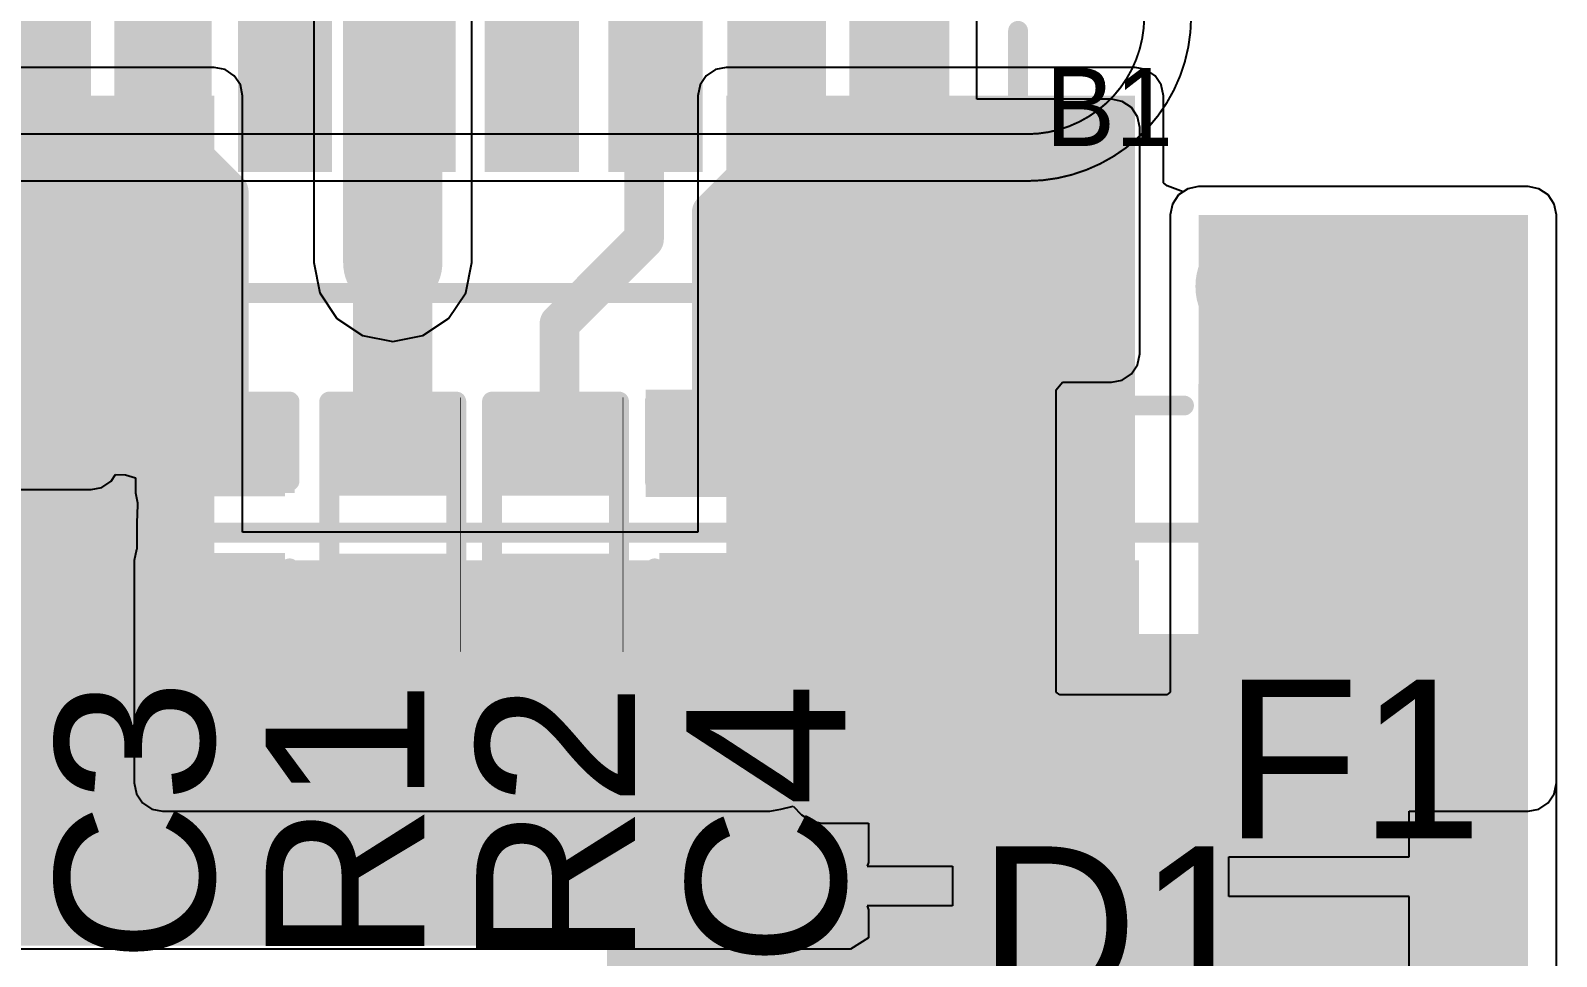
# Model space of a CAD drawing. Header units: millimetres. Extents: x -0.17 to 1.66, y -0.1 to 0.88.
# Drawn here: x 0.7116 to 1.096, y 0.3835 to 0.6166 of the extents above; entities that cross this region are included whole.
import ezdxf

# ---------------------------------------------------------------- set-up
doc = ezdxf.new("R2010")
doc.units = ezdxf.units.MM
doc.header["$MEASUREMENT"] = 0
for name, color, linetype in [('BottomLayer', 5, 'Continuous'), ('BottomOverlay', 54, 'Continuous'), ('BottomPaste', 16, 'Continuous'), ('BottomSolder', 6, 'Continuous'), ('Mechanical1', 6, 'Continuous'), ('MultiLayer', 9, 'Continuous'), ('PadHoleLayer', 156, 'Continuous'), ('TopLayer', 1, 'Continuous'), ('TopOverlay', 2, 'Continuous'), ('TopPaste', 8, 'Continuous'), ('TopSolder', 216, 'Continuous'), ('ViaHoleLayer', 16, 'Continuous')]:
    doc.layers.add(name, color=color, linetype=linetype)
doc.styles.add('Arial', font='', dxfattribs={"height": 0.2})
doc.styles.get('Arial').set_extended_font_data('Arial')

# ---------------------------------------------------------------- blocks, each defined once
blk = doc.blocks.new('1_25_5PWB_B_1')
at = {"layer": 'BottomLayer'}
blk.add_hatch(color=5, dxfattribs=at).paths.add_polyline_path([(0.22638, -0.00689), (0.15551, -0.00689), (0.15551, 0.10728), (0.22638, 0.10728)])
at = {"layer": 'BottomPaste'}
blk.add_hatch(color=16, dxfattribs=at).paths.add_polyline_path([(0.22638, -0.00689), (0.15551, -0.00689), (0.15551, 0.10728), (0.22638, 0.10728)])
at = {"layer": 'BottomSolder'}
blk.add_hatch(color=6, dxfattribs=at).paths.add_polyline_path([(0.23038, -0.01089), (0.15151, -0.01089), (0.15151, 0.11128), (0.23038, 0.11128)])
at = {"layer": 'BottomOverlay'}
for points, const_width in [([(-0.21543, 0.1368), (0.21057, 0.1368)], 0.005), ([(-0.01143, 0.1208), (-0.00143, 0.1108)], 0.01), ([(-0.01143, 0.1208), (0.00857, 0.1208)], 0.01), ([(-0.00143, 0.1108), (0.00857, 0.1208)], 0.01)]:
    blk.add_lwpolyline(points, dxfattribs=dict(at, const_width=const_width))
for points, const_width in [([(0.20932, 0.1368, 1), (0.21182, 0.1368, 1)], 0.0025), ([(-0.01393, 0.1208, 1), (-0.00893, 0.1208, 1)], 0.005), ([(-0.01393, 0.1208, 1), (-0.00893, 0.1208, 1)], 0.005), ([(0.00607, 0.1208, 1), (0.01107, 0.1208, 1)], 0.005), ([(0.00607, 0.1208, 1), (0.01107, 0.1208, 1)], 0.005), ([(-0.00393, 0.1108, 1), (0.00107, 0.1108, 1)], 0.005), ([(-0.00393, 0.1108, 1), (0.00107, 0.1108, 1)], 0.005)]:
    blk.add_lwpolyline(points, format="xyb", close=True, dxfattribs=dict(at, const_width=const_width))
blk = doc.blocks.new('R___0402_3')
at = {"layer": 'TopLayer'}
for points in [[(-0.0275, -0.0125), (-0.0275, 0.0125), (-0.0095, 0.0125), (-0.0095, -0.0125)], [(0.0095, -0.0125), (0.0095, 0.0125), (0.0275, 0.0125), (0.0275, -0.0125)]]:
    blk.add_hatch(color=1, dxfattribs=at).paths.add_polyline_path(points)
at = {"layer": 'TopPaste'}
for points in [[(-0.0275, -0.0125), (-0.0275, 0.0125), (-0.0095, 0.0125), (-0.0095, -0.0125)], [(0.0095, -0.0125), (0.0095, 0.0125), (0.0275, 0.0125), (0.0275, -0.0125)]]:
    blk.add_hatch(color=8, dxfattribs=at).paths.add_polyline_path(points)
at = {"layer": 'TopSolder'}
for points in [[(-0.02967, -0.01467), (-0.02967, 0.01467), (-0.00733, 0.01467), (-0.00733, -0.01467)], [(0.00733, -0.01467), (0.00733, 0.01467), (0.02967, 0.01467), (0.02967, -0.01467)]]:
    blk.add_hatch(color=216, dxfattribs=at).paths.add_polyline_path(points)
at = {"layer": 'TopOverlay'}
for points, const_width in [([(-0.031, 0.016), (-0.031, -0.016)], 0.005), ([(-0.031, 0.016), (0.031, 0.016)], 0.005), ([(0.031, 0.016), (0.031, -0.016)], 0.005), ([(-0.031, -0.016), (0.031, -0.016)], 0.005), ([(-0.032, -0.017), (0.032, -0.017)], 0.000127)]:
    blk.add_lwpolyline(points, dxfattribs=dict(at, const_width=const_width))
for points, const_width in [([(-0.03225, 0.016, 1), (-0.02975, 0.016, 1)], 0.0025), ([(-0.03225, 0.016, 1), (-0.02975, 0.016, 1)], 0.0025), ([(0.02975, 0.016, 1), (0.03225, 0.016, 1)], 0.0025), ([(0.02975, 0.016, 1), (0.03225, 0.016, 1)], 0.0025), ([(-0.03225, -0.016, 1), (-0.02975, -0.016, 1)], 0.0025), ([(-0.03225, -0.016, 1), (-0.02975, -0.016, 1)], 0.0025), ([(0.02975, -0.016, 1), (0.03225, -0.016, 1)], 0.0025), ([(0.02975, -0.016, 1), (0.03225, -0.016, 1)], 0.0025), ([(-0.03203, -0.017, 1), (-0.03197, -0.017, 1)], 0.0000635), ([(0.03197, -0.017, 1), (0.03203, -0.017, 1)], 0.0000635)]:
    blk.add_lwpolyline(points, format="xyb", close=True, dxfattribs=dict(at, const_width=const_width))
blk = doc.blocks.new('R___0402_4')
at = {"layer": 'TopLayer'}
for points in [[(-0.0275, -0.0125), (-0.0275, 0.0125), (-0.0095, 0.0125), (-0.0095, -0.0125)], [(0.0095, -0.0125), (0.0095, 0.0125), (0.0275, 0.0125), (0.0275, -0.0125)]]:
    blk.add_hatch(color=1, dxfattribs=at).paths.add_polyline_path(points)
at = {"layer": 'TopPaste'}
for points in [[(-0.0275, -0.0125), (-0.0275, 0.0125), (-0.0095, 0.0125), (-0.0095, -0.0125)], [(0.0095, -0.0125), (0.0095, 0.0125), (0.0275, 0.0125), (0.0275, -0.0125)]]:
    blk.add_hatch(color=8, dxfattribs=at).paths.add_polyline_path(points)
at = {"layer": 'TopSolder'}
for points in [[(-0.02967, -0.01467), (-0.02967, 0.01467), (-0.00733, 0.01467), (-0.00733, -0.01467)], [(0.00733, -0.01467), (0.00733, 0.01467), (0.02967, 0.01467), (0.02967, -0.01467)]]:
    blk.add_hatch(color=216, dxfattribs=at).paths.add_polyline_path(points)
at = {"layer": 'TopOverlay'}
for points, const_width in [([(-0.031, 0.016), (-0.031, -0.016)], 0.005), ([(-0.031, 0.016), (0.031, 0.016)], 0.005), ([(0.031, 0.016), (0.031, -0.016)], 0.005), ([(-0.031, -0.016), (0.031, -0.016)], 0.005), ([(-0.032, -0.017), (0.032, -0.017)], 0.000127)]:
    blk.add_lwpolyline(points, dxfattribs=dict(at, const_width=const_width))
for points, const_width in [([(-0.03225, 0.016, 1), (-0.02975, 0.016, 1)], 0.0025), ([(-0.03225, 0.016, 1), (-0.02975, 0.016, 1)], 0.0025), ([(0.02975, 0.016, 1), (0.03225, 0.016, 1)], 0.0025), ([(0.02975, 0.016, 1), (0.03225, 0.016, 1)], 0.0025), ([(-0.03225, -0.016, 1), (-0.02975, -0.016, 1)], 0.0025), ([(-0.03225, -0.016, 1), (-0.02975, -0.016, 1)], 0.0025), ([(0.02975, -0.016, 1), (0.03225, -0.016, 1)], 0.0025), ([(0.02975, -0.016, 1), (0.03225, -0.016, 1)], 0.0025), ([(-0.03203, -0.017, 1), (-0.03197, -0.017, 1)], 0.0000635), ([(0.03197, -0.017, 1), (0.03203, -0.017, 1)], 0.0000635)]:
    blk.add_lwpolyline(points, format="xyb", close=True, dxfattribs=dict(at, const_width=const_width))
blk = doc.blocks.new('918_418K2022Y40009_5')
at = {"layer": 'BottomLayer'}
h = blk.add_hatch(color=5, dxfattribs=at)
edge = h.paths.add_edge_path()
edge.add_arc((-0.09449, 0.08465), 0.02165, 0, 360)
h = blk.add_hatch(color=5, dxfattribs=at)
edge = h.paths.add_edge_path()
edge.add_arc((0.09449, 0.08465), 0.02165, 0, 360)
h = blk.add_hatch(color=5, dxfattribs=at)
edge = h.paths.add_edge_path()
edge.add_arc((-0.09449, -0.08465), 0.02165, 0, 360)
h = blk.add_hatch(color=5, dxfattribs=at)
edge = h.paths.add_edge_path()
edge.add_arc((0.09449, -0.08465), 0.02165, 0, 360)
at = {"layer": 'BottomSolder'}
h = blk.add_hatch(color=6, dxfattribs=at)
edge = h.paths.add_edge_path()
edge.add_arc((-0.09449, 0.08465), 0.02565, 0, 360)
h = blk.add_hatch(color=6, dxfattribs=at)
edge = h.paths.add_edge_path()
edge.add_arc((0.09449, 0.08465), 0.02565, 0, 360)
h = blk.add_hatch(color=6, dxfattribs=at)
edge = h.paths.add_edge_path()
edge.add_arc((-0.14764, 0), 0.004, 0, 360)
h = blk.add_hatch(color=6, dxfattribs=at)
edge = h.paths.add_edge_path()
edge.add_arc((0.14764, 0), 0.004, 0, 360)
h = blk.add_hatch(color=6, dxfattribs=at)
edge = h.paths.add_edge_path()
edge.add_arc((-0.09449, -0.08465), 0.02565, 0, 360)
h = blk.add_hatch(color=6, dxfattribs=at)
edge = h.paths.add_edge_path()
edge.add_arc((0.09449, -0.08465), 0.02565, 0, 360)
at = {"layer": 'MultiLayer'}
h = blk.add_hatch(color=9, dxfattribs=at)
edge = h.paths.add_edge_path()
edge.add_arc((-0.09449, 0.08465), 0.02165, 0, 360)
h = blk.add_hatch(color=9, dxfattribs=at)
edge = h.paths.add_edge_path()
edge.add_arc((0.09449, 0.08465), 0.02165, 0, 360)
h = blk.add_hatch(color=9, dxfattribs=at)
edge = h.paths.add_edge_path()
edge.add_arc((-0.09449, -0.08465), 0.02165, 0, 360)
h = blk.add_hatch(color=9, dxfattribs=at)
edge = h.paths.add_edge_path()
edge.add_arc((0.09449, -0.08465), 0.02165, 0, 360)
at = {"layer": 'PadHoleLayer'}
h = blk.add_hatch(color=156, dxfattribs=at)
edge = h.paths.add_edge_path()
edge.add_arc((-0.09449, 0.08465), 0.01378, 0, 360)
h = blk.add_hatch(color=156, dxfattribs=at)
edge = h.paths.add_edge_path()
edge.add_arc((0.09449, 0.08465), 0.01378, 0, 360)
h = blk.add_hatch(color=156, dxfattribs=at)
edge = h.paths.add_edge_path()
edge.add_arc((-0.14764, 0), 0.01299, 0, 360)
h = blk.add_hatch(color=156, dxfattribs=at)
edge = h.paths.add_edge_path()
edge.add_arc((0.13937, 0), 0.01142, 90, 270)
edge.add_line((0.13937, -0.01142), (0.15591, -0.01142))
edge.add_arc((0.15591, 0), 0.01142, 270, 450)
edge.add_line((0.15591, 0.01142), (0.13937, 0.01142))
h = blk.add_hatch(color=156, dxfattribs=at)
edge = h.paths.add_edge_path()
edge.add_arc((-0.09449, -0.08465), 0.01378, 0, 360)
h = blk.add_hatch(color=156, dxfattribs=at)
edge = h.paths.add_edge_path()
edge.add_arc((0.09449, -0.08465), 0.01378, 0, 360)
at = {"layer": 'TopLayer'}
h = blk.add_hatch(color=1, dxfattribs=at)
edge = h.paths.add_edge_path()
edge.add_arc((-0.09449, 0.08465), 0.02165, 0, 360)
h = blk.add_hatch(color=1, dxfattribs=at)
edge = h.paths.add_edge_path()
edge.add_arc((0.09449, 0.08465), 0.02165, 0, 360)
for points in [[(-0.11673, 0.0565), (-0.10098, 0.0565), (-0.10098, 0.00335), (-0.11673, 0.00335)], [(-0.08563, 0.0565), (-0.06988, 0.0565), (-0.06988, 0.00335), (-0.08563, 0.00335)], [(-0.05453, 0.0565), (-0.03878, 0.0565), (-0.03878, 0.00335), (-0.05453, 0.00335)], [(-0.02343, 0.0565), (-0.00768, 0.0565), (-0.00768, 0.00335), (-0.02343, 0.00335)], [(0.02343, 0.00335), (0.00768, 0.00335), (0.00768, 0.0565), (0.02343, 0.0565)], [(0.05453, 0.00335), (0.03878, 0.00335), (0.03878, 0.0565), (0.05453, 0.0565)], [(0.08563, 0.00335), (0.06988, 0.00335), (0.06988, 0.0565), (0.08563, 0.0565)], [(0.11673, 0.00335), (0.10098, 0.00335), (0.10098, 0.0565), (0.11673, 0.0565)], [(-0.11673, -0.00335), (-0.10098, -0.00335), (-0.10098, -0.0565), (-0.11673, -0.0565)], [(-0.08563, -0.00335), (-0.06988, -0.00335), (-0.06988, -0.0565), (-0.08563, -0.0565)], [(-0.05453, -0.00335), (-0.03878, -0.00335), (-0.03878, -0.0565), (-0.05453, -0.0565)], [(-0.02343, -0.00335), (-0.00768, -0.00335), (-0.00768, -0.0565), (-0.02343, -0.0565)], [(0.02343, -0.0565), (0.00768, -0.0565), (0.00768, -0.00335), (0.02343, -0.00335)], [(0.05453, -0.0565), (0.03878, -0.0565), (0.03878, -0.00335), (0.05453, -0.00335)], [(0.08563, -0.0565), (0.06988, -0.0565), (0.06988, -0.00335), (0.08563, -0.00335)], [(0.11673, -0.0565), (0.10098, -0.0565), (0.10098, -0.00335), (0.11673, -0.00335)]]:
    blk.add_hatch(color=1, dxfattribs=at).paths.add_polyline_path(points)
h = blk.add_hatch(color=1, dxfattribs=at)
edge = h.paths.add_edge_path()
edge.add_arc((-0.09449, -0.08465), 0.02165, 0, 360)
h = blk.add_hatch(color=1, dxfattribs=at)
edge = h.paths.add_edge_path()
edge.add_arc((0.09449, -0.08465), 0.02165, 0, 360)
at = {"layer": 'TopPaste'}
for points in [[(-0.11673, 0.0565), (-0.10098, 0.0565), (-0.10098, 0.00335), (-0.11673, 0.00335)], [(-0.08563, 0.0565), (-0.06988, 0.0565), (-0.06988, 0.00335), (-0.08563, 0.00335)], [(-0.05453, 0.0565), (-0.03878, 0.0565), (-0.03878, 0.00335), (-0.05453, 0.00335)], [(-0.02343, 0.0565), (-0.00768, 0.0565), (-0.00768, 0.00335), (-0.02343, 0.00335)], [(0.02343, 0.00335), (0.00768, 0.00335), (0.00768, 0.0565), (0.02343, 0.0565)], [(0.05453, 0.00335), (0.03878, 0.00335), (0.03878, 0.0565), (0.05453, 0.0565)], [(0.08563, 0.00335), (0.06988, 0.00335), (0.06988, 0.0565), (0.08563, 0.0565)], [(0.11673, 0.00335), (0.10098, 0.00335), (0.10098, 0.0565), (0.11673, 0.0565)], [(-0.11673, -0.00335), (-0.10098, -0.00335), (-0.10098, -0.0565), (-0.11673, -0.0565)], [(-0.08563, -0.00335), (-0.06988, -0.00335), (-0.06988, -0.0565), (-0.08563, -0.0565)], [(-0.05453, -0.00335), (-0.03878, -0.00335), (-0.03878, -0.0565), (-0.05453, -0.0565)], [(-0.02343, -0.00335), (-0.00768, -0.00335), (-0.00768, -0.0565), (-0.02343, -0.0565)], [(0.02343, -0.0565), (0.00768, -0.0565), (0.00768, -0.00335), (0.02343, -0.00335)], [(0.05453, -0.0565), (0.03878, -0.0565), (0.03878, -0.00335), (0.05453, -0.00335)], [(0.08563, -0.0565), (0.06988, -0.0565), (0.06988, -0.00335), (0.08563, -0.00335)], [(0.11673, -0.0565), (0.10098, -0.0565), (0.10098, -0.00335), (0.11673, -0.00335)]]:
    blk.add_hatch(color=8, dxfattribs=at).paths.add_polyline_path(points)
at = {"layer": 'TopSolder'}
h = blk.add_hatch(color=216, dxfattribs=at)
edge = h.paths.add_edge_path()
edge.add_arc((-0.09449, 0.08465), 0.02565, 0, 360)
h = blk.add_hatch(color=216, dxfattribs=at)
edge = h.paths.add_edge_path()
edge.add_arc((0.09449, 0.08465), 0.02565, 0, 360)
for points in [[(-0.12073, 0.0605), (-0.09698, 0.0605), (-0.09698, -0.00065), (-0.12073, -0.00065)], [(-0.08963, 0.0605), (-0.06588, 0.0605), (-0.06588, -0.00065), (-0.08963, -0.00065)], [(-0.05853, 0.0605), (-0.03478, 0.0605), (-0.03478, -0.00065), (-0.05853, -0.00065)], [(-0.02743, 0.0605), (-0.00368, 0.0605), (-0.00368, -0.00065), (-0.02743, -0.00065)], [(0.02743, -0.00065), (0.00368, -0.00065), (0.00368, 0.0605), (0.02743, 0.0605)], [(0.05853, -0.00065), (0.03478, -0.00065), (0.03478, 0.0605), (0.05853, 0.0605)], [(0.08963, -0.00065), (0.06588, -0.00065), (0.06588, 0.0605), (0.08963, 0.0605)], [(0.12073, -0.00065), (0.09698, -0.00065), (0.09698, 0.0605), (0.12073, 0.0605)], [(-0.12073, 0.00065), (-0.09698, 0.00065), (-0.09698, -0.0605), (-0.12073, -0.0605)], [(-0.08963, 0.00065), (-0.06588, 0.00065), (-0.06588, -0.0605), (-0.08963, -0.0605)], [(-0.05853, 0.00065), (-0.03478, 0.00065), (-0.03478, -0.0605), (-0.05853, -0.0605)], [(-0.02743, 0.00065), (-0.00368, 0.00065), (-0.00368, -0.0605), (-0.02743, -0.0605)], [(0.02743, -0.0605), (0.00368, -0.0605), (0.00368, 0.00065), (0.02743, 0.00065)], [(0.05853, -0.0605), (0.03478, -0.0605), (0.03478, 0.00065), (0.05853, 0.00065)], [(0.08963, -0.0605), (0.06588, -0.0605), (0.06588, 0.00065), (0.08963, 0.00065)], [(0.12073, -0.0605), (0.09698, -0.0605), (0.09698, 0.00065), (0.12073, 0.00065)]]:
    blk.add_hatch(color=216, dxfattribs=at).paths.add_polyline_path(points)
h = blk.add_hatch(color=216, dxfattribs=at)
edge = h.paths.add_edge_path()
edge.add_arc((-0.14764, 0), 0.004, 0, 360)
h = blk.add_hatch(color=216, dxfattribs=at)
edge = h.paths.add_edge_path()
edge.add_arc((0.14764, 0), 0.004, 0, 360)
h = blk.add_hatch(color=216, dxfattribs=at)
edge = h.paths.add_edge_path()
edge.add_arc((-0.09449, -0.08465), 0.02565, 0, 360)
h = blk.add_hatch(color=216, dxfattribs=at)
edge = h.paths.add_edge_path()
edge.add_arc((0.09449, -0.08465), 0.02565, 0, 360)
at = {"layer": 'TopOverlay', "const_width": 0.005}
for points in [[(-0.138, 0.092), (-0.123, 0.092)], [(-0.138, 0.025), (-0.138, 0.092)], [(-0.062, 0.091), (0.062, 0.091)], [(0.123, 0.092), (0.138, 0.092)], [(0.138, 0.025), (0.138, 0.092)], [(-0.138, -0.092), (-0.138, -0.025)], [(0.138, -0.092), (0.138, -0.025)], [(-0.138, -0.092), (-0.123, -0.092)], [(-0.062, -0.091), (0.062, -0.091)], [(0.123, -0.092), (0.138, -0.092)]]:
    blk.add_lwpolyline(points, dxfattribs=at)
at = {"layer": 'TopOverlay', "const_width": 0.0025}
for points in [[(-0.13925, 0.092, 1), (-0.13675, 0.092, 1)], [(-0.13925, 0.092, 1), (-0.13675, 0.092, 1)], [(-0.12425, 0.092, 1), (-0.12175, 0.092, 1)], [(-0.06325, 0.091, 1), (-0.06075, 0.091, 1)], [(0.06075, 0.091, 1), (0.06325, 0.091, 1)], [(0.12175, 0.092, 1), (0.12425, 0.092, 1)], [(0.13675, 0.092, 1), (0.13925, 0.092, 1)], [(0.13675, 0.092, 1), (0.13925, 0.092, 1)], [(-0.13925, 0.025, 1), (-0.13675, 0.025, 1)], [(0.13675, 0.025, 1), (0.13925, 0.025, 1)], [(-0.13925, -0.025, 1), (-0.13675, -0.025, 1)], [(0.13675, -0.025, 1), (0.13925, -0.025, 1)], [(-0.13925, -0.092, 1), (-0.13675, -0.092, 1)], [(-0.13925, -0.092, 1), (-0.13675, -0.092, 1)], [(-0.12425, -0.092, 1), (-0.12175, -0.092, 1)], [(-0.06325, -0.091, 1), (-0.06075, -0.091, 1)], [(0.06075, -0.091, 1), (0.06325, -0.091, 1)], [(0.12175, -0.092, 1), (0.12425, -0.092, 1)], [(0.13675, -0.092, 1), (0.13925, -0.092, 1)], [(0.13675, -0.092, 1), (0.13925, -0.092, 1)]]:
    blk.add_lwpolyline(points, format="xyb", close=True, dxfattribs=at)
at = {"layer": 'TopOverlay'}
for s, p in [('A1', (-0.17, 0.03)), ('B1', (0.14487, -0.05401))]:
    blk.add_text(s, height=0.019685, dxfattribs=at).set_placement(p)
blk = doc.blocks.new('F____0805_6')
at = {"layer": 'TopLayer'}
for points in [[(-0.02362, -0.03346), (-0.06299, -0.03346), (-0.06299, 0.03346), (-0.02362, 0.03346)], [(0.06299, -0.03346), (0.02362, -0.03346), (0.02362, 0.03346), (0.06299, 0.03346)]]:
    blk.add_hatch(color=1, dxfattribs=at).paths.add_polyline_path(points)
at = {"layer": 'TopPaste'}
for points in [[(-0.02362, -0.03346), (-0.06299, -0.03346), (-0.06299, 0.03346), (-0.02362, 0.03346)], [(0.06299, -0.03346), (0.02362, -0.03346), (0.02362, 0.03346), (0.06299, 0.03346)]]:
    blk.add_hatch(color=8, dxfattribs=at).paths.add_polyline_path(points)
at = {"layer": 'TopSolder'}
for points in [[(-0.01962, -0.03746), (-0.06699, -0.03746), (-0.06699, 0.03746), (-0.01962, 0.03746)], [(0.06699, -0.03746), (0.01962, -0.03746), (0.01962, 0.03746), (0.06699, 0.03746)]]:
    blk.add_hatch(color=216, dxfattribs=at).paths.add_polyline_path(points)
at = {"layer": 'TopOverlay', "const_width": 0.005}
for points in [[(-0.016, 0.032), (0.016, 0.032)], [(-0.016, -0.032), (0.016, -0.032)]]:
    blk.add_lwpolyline(points, dxfattribs=at)
at = {"layer": 'TopOverlay', "const_width": 0.0025}
for points in [[(-0.01725, 0.032, 1), (-0.01475, 0.032, 1)], [(0.01475, 0.032, 1), (0.01725, 0.032, 1)], [(-0.01725, -0.032, 1), (-0.01475, -0.032, 1)], [(0.01475, -0.032, 1), (0.01725, -0.032, 1)]]:
    blk.add_lwpolyline(points, format="xyb", close=True, dxfattribs=at)
blk = doc.blocks.new('DSN0603_2_7')
at = {"layer": 'TopLayer'}
for points in [[(-0.01181, 0.00472), (-0.00394, 0.00472), (-0.00394, -0.00472), (-0.01181, -0.00472)], [(0.00394, 0.00472), (0.01181, 0.00472), (0.01181, -0.00472), (0.00394, -0.00472)]]:
    blk.add_hatch(color=1, dxfattribs=at).paths.add_polyline_path(points)
at = {"layer": 'TopPaste'}
for points in [[(-0.01181, 0.00472), (-0.00394, 0.00472), (-0.00394, -0.00472), (-0.01181, -0.00472)], [(0.00394, 0.00472), (0.01181, 0.00472), (0.01181, -0.00472), (0.00394, -0.00472)]]:
    blk.add_hatch(color=8, dxfattribs=at).paths.add_polyline_path(points)
at = {"layer": 'TopSolder'}
for points in [[(-0.01398, 0.00689), (-0.00177, 0.00689), (-0.00177, -0.00689), (-0.01398, -0.00689)], [(0.00177, 0.00689), (0.01398, 0.00689), (0.01398, -0.00689), (0.00177, -0.00689)]]:
    blk.add_hatch(color=216, dxfattribs=at).paths.add_polyline_path(points)
at = {"layer": 'TopOverlay', "const_width": 0.005}
for points in [[(-0.015, -0.008), (-0.015, 0.008)], [(-0.015, 0.008), (0.015, 0.008)], [(0.015, -0.008), (0.015, 0.008)], [(-0.015, -0.008), (0.015, -0.008)]]:
    blk.add_lwpolyline(points, dxfattribs=at)
at = {"layer": 'TopOverlay', "const_width": 0.0025}
for points in [[(-0.01625, 0.008, 1), (-0.01375, 0.008, 1)], [(-0.01625, 0.008, 1), (-0.01375, 0.008, 1)], [(0.01375, 0.008, 1), (0.01625, 0.008, 1)], [(0.01375, 0.008, 1), (0.01625, 0.008, 1)], [(-0.01625, -0.008, 1), (-0.01375, -0.008, 1)], [(-0.01625, -0.008, 1), (-0.01375, -0.008, 1)], [(0.01375, -0.008, 1), (0.01625, -0.008, 1)], [(0.01375, -0.008, 1), (0.01625, -0.008, 1)]]:
    blk.add_lwpolyline(points, format="xyb", close=True, dxfattribs=at)
blk = doc.blocks.new('C___0402_9')
at = {"layer": 'TopLayer'}
for points in [[(-0.0275, -0.0125), (-0.0275, 0.0125), (-0.0095, 0.0125), (-0.0095, -0.0125)], [(0.0095, -0.0125), (0.0095, 0.0125), (0.0275, 0.0125), (0.0275, -0.0125)]]:
    blk.add_hatch(color=1, dxfattribs=at).paths.add_polyline_path(points)
at = {"layer": 'TopPaste'}
for points in [[(-0.0275, -0.0125), (-0.0275, 0.0125), (-0.0095, 0.0125), (-0.0095, -0.0125)], [(0.0095, -0.0125), (0.0095, 0.0125), (0.0275, 0.0125), (0.0275, -0.0125)]]:
    blk.add_hatch(color=8, dxfattribs=at).paths.add_polyline_path(points)
at = {"layer": 'TopSolder'}
for points in [[(-0.02986, -0.01486), (-0.02986, 0.01486), (-0.00714, 0.01486), (-0.00714, -0.01486)], [(0.00714, -0.01486), (0.00714, 0.01486), (0.02986, 0.01486), (0.02986, -0.01486)]]:
    blk.add_hatch(color=216, dxfattribs=at).paths.add_polyline_path(points)
at = {"layer": 'TopOverlay', "const_width": 0.005}
for points in [[(-0.031, -0.016), (-0.031, 0.016)], [(-0.011, 0.016), (-0.031, 0.016)], [(0.031, 0.016), (0.011, 0.016)], [(0.031, -0.016), (0.031, 0.016)], [(-0.011, -0.016), (-0.031, -0.016)], [(0.031, -0.016), (0.011, -0.016)]]:
    blk.add_lwpolyline(points, dxfattribs=at)
at = {"layer": 'TopOverlay', "const_width": 0.0025}
for points in [[(-0.03225, 0.016, 1), (-0.02975, 0.016, 1)], [(-0.03225, 0.016, 1), (-0.02975, 0.016, 1)], [(-0.01225, 0.016, 1), (-0.00975, 0.016, 1)], [(0.00975, 0.016, 1), (0.01225, 0.016, 1)], [(0.02975, 0.016, 1), (0.03225, 0.016, 1)], [(0.02975, 0.016, 1), (0.03225, 0.016, 1)], [(-0.03225, -0.016, 1), (-0.02975, -0.016, 1)], [(-0.03225, -0.016, 1), (-0.02975, -0.016, 1)], [(-0.01225, -0.016, 1), (-0.00975, -0.016, 1)], [(0.00975, -0.016, 1), (0.01225, -0.016, 1)], [(0.02975, -0.016, 1), (0.03225, -0.016, 1)], [(0.02975, -0.016, 1), (0.03225, -0.016, 1)]]:
    blk.add_lwpolyline(points, format="xyb", close=True, dxfattribs=at)
blk = doc.blocks.new('C___0402_10')
at = {"layer": 'TopLayer'}
for points in [[(-0.0275, -0.0125), (-0.0275, 0.0125), (-0.0095, 0.0125), (-0.0095, -0.0125)], [(0.0095, -0.0125), (0.0095, 0.0125), (0.0275, 0.0125), (0.0275, -0.0125)]]:
    blk.add_hatch(color=1, dxfattribs=at).paths.add_polyline_path(points)
at = {"layer": 'TopPaste'}
for points in [[(-0.0275, -0.0125), (-0.0275, 0.0125), (-0.0095, 0.0125), (-0.0095, -0.0125)], [(0.0095, -0.0125), (0.0095, 0.0125), (0.0275, 0.0125), (0.0275, -0.0125)]]:
    blk.add_hatch(color=8, dxfattribs=at).paths.add_polyline_path(points)
at = {"layer": 'TopSolder'}
for points in [[(-0.02986, -0.01486), (-0.02986, 0.01486), (-0.00714, 0.01486), (-0.00714, -0.01486)], [(0.00714, -0.01486), (0.00714, 0.01486), (0.02986, 0.01486), (0.02986, -0.01486)]]:
    blk.add_hatch(color=216, dxfattribs=at).paths.add_polyline_path(points)
at = {"layer": 'TopOverlay', "const_width": 0.005}
for points in [[(-0.031, -0.016), (-0.031, 0.016)], [(-0.011, 0.016), (-0.031, 0.016)], [(0.031, 0.016), (0.011, 0.016)], [(0.031, -0.016), (0.031, 0.016)], [(-0.011, -0.016), (-0.031, -0.016)], [(0.031, -0.016), (0.011, -0.016)]]:
    blk.add_lwpolyline(points, dxfattribs=at)
at = {"layer": 'TopOverlay', "const_width": 0.0025}
for points in [[(-0.03225, 0.016, 1), (-0.02975, 0.016, 1)], [(-0.03225, 0.016, 1), (-0.02975, 0.016, 1)], [(-0.01225, 0.016, 1), (-0.00975, 0.016, 1)], [(0.00975, 0.016, 1), (0.01225, 0.016, 1)], [(0.02975, 0.016, 1), (0.03225, 0.016, 1)], [(0.02975, 0.016, 1), (0.03225, 0.016, 1)], [(-0.03225, -0.016, 1), (-0.02975, -0.016, 1)], [(-0.03225, -0.016, 1), (-0.02975, -0.016, 1)], [(-0.01225, -0.016, 1), (-0.00975, -0.016, 1)], [(0.00975, -0.016, 1), (0.01225, -0.016, 1)], [(0.02975, -0.016, 1), (0.03225, -0.016, 1)], [(0.02975, -0.016, 1), (0.03225, -0.016, 1)]]:
    blk.add_lwpolyline(points, format="xyb", close=True, dxfattribs=at)

msp = doc.modelspace()

# ---------------------------------------------------------------- hatches: boundary and pattern name
at = {"layer": 'BottomLayer'}
for points in [[(0.75786, 0.6002), (0.65486, 0.6002), (0.65486, 0.4702), (0.75786, 0.4702)], [(0.88684, 0.4702), (0.98984, 0.4702), (0.98984, 0.6002), (0.88684, 0.6002)], [(1.00584, 0.4712), (1.08884, 0.4712), (1.08884, 0.5702), (1.00584, 0.5702)], [(1.05884, 0.4272), (1.08884, 0.4272), (1.08884, 0.4862), (1.05884, 0.4862)], [(0.59584, 0.3862), (0.99084, 0.3862), (0.99084, 0.4832), (0.59584, 0.4832)], [(0.85684, 0.2652), (1.049, 0.2652), (1.049, 0.3972), (0.85684, 0.3972)]]:
    msp.add_hatch(color=5, dxfattribs=at).paths.add_polyline_path(points)
h = msp.add_hatch(color=5, dxfattribs=at)
edge = h.paths.add_edge_path()
edge.add_arc((0.96386, 0.5742), 0.01181, 0, 360)
h = msp.add_hatch(color=5, dxfattribs=at)
edge = h.paths.add_edge_path()
edge.add_arc((0.80284, 0.5582), 0.01181, 0, 360)
h = msp.add_hatch(color=5, dxfattribs=at)
edge = h.paths.add_edge_path()
edge.add_arc((0.96386, 0.54986), 0.01181, 0, 360)
h = msp.add_hatch(color=5, dxfattribs=at)
edge = h.paths.add_edge_path()
edge.add_arc((1.02084, 0.5522), 0.01181, 0, 360)
h = msp.add_hatch(color=5, dxfattribs=at)
edge = h.paths.add_edge_path()
edge.add_arc((1.04684, 0.5522), 0.01181, 0, 360)
h = msp.add_hatch(color=5, dxfattribs=at)
edge = h.paths.add_edge_path()
edge.add_arc((1.07284, 0.5522), 0.01181, 0, 360)
h = msp.add_hatch(color=5, dxfattribs=at)
edge = h.paths.add_edge_path()
edge.add_arc((1.07284, 0.5247), 0.01181, 0, 360)
h = msp.add_hatch(color=5, dxfattribs=at)
edge = h.paths.add_edge_path()
edge.add_arc((1.07284, 0.4972), 0.01181, 0, 360)
h = msp.add_hatch(color=5, dxfattribs=at)
edge = h.paths.add_edge_path()
edge.add_arc((1.07284, 0.4697), 0.01181, 0, 360)
h = msp.add_hatch(color=5, dxfattribs=at)
edge = h.paths.add_edge_path()
edge.add_arc((0.76084, 0.4442), 0.01181, 0, 360)
h = msp.add_hatch(color=5, dxfattribs=at)
edge = h.paths.add_edge_path()
edge.add_arc((0.79117, 0.4442), 0.01181, 0, 360)
h = msp.add_hatch(color=5, dxfattribs=at)
edge = h.paths.add_edge_path()
edge.add_arc((0.82151, 0.4442), 0.01181, 0, 360)
h = msp.add_hatch(color=5, dxfattribs=at)
edge = h.paths.add_edge_path()
edge.add_arc((0.85184, 0.4442), 0.01181, 0, 360)
h = msp.add_hatch(color=5, dxfattribs=at)
edge = h.paths.add_edge_path()
edge.add_arc((0.88217, 0.4442), 0.01181, 0, 360)
h = msp.add_hatch(color=5, dxfattribs=at)
edge = h.paths.add_edge_path()
edge.add_arc((1.07284, 0.4432), 0.01181, 0, 360)
h = msp.add_hatch(color=5, dxfattribs=at)
edge = h.paths.add_edge_path()
edge.add_arc((0.94384, 0.4012), 0.01181, 0, 360)
at = {"layer": 'BottomSolder'}
h = msp.add_hatch(color=6, dxfattribs=at)
edge = h.paths.add_edge_path()
edge.add_arc((0.96386, 0.5742), 0.01581, 0, 360)
h = msp.add_hatch(color=6, dxfattribs=at)
edge = h.paths.add_edge_path()
edge.add_arc((0.96386, 0.54986), 0.01581, 0, 360)
h = msp.add_hatch(color=6, dxfattribs=at)
edge = h.paths.add_edge_path()
edge.add_arc((1.02084, 0.5522), 0.01581, 0, 360)
h = msp.add_hatch(color=6, dxfattribs=at)
edge = h.paths.add_edge_path()
edge.add_arc((1.04684, 0.5522), 0.01581, 0, 360)
h = msp.add_hatch(color=6, dxfattribs=at)
edge = h.paths.add_edge_path()
edge.add_arc((1.07284, 0.5522), 0.01581, 0, 360)
h = msp.add_hatch(color=6, dxfattribs=at)
edge = h.paths.add_edge_path()
edge.add_arc((1.07284, 0.5247), 0.01581, 0, 360)
h = msp.add_hatch(color=6, dxfattribs=at)
edge = h.paths.add_edge_path()
edge.add_arc((1.07284, 0.4972), 0.01581, 0, 360)
h = msp.add_hatch(color=6, dxfattribs=at)
edge = h.paths.add_edge_path()
edge.add_arc((1.07284, 0.4697), 0.01581, 0, 360)
h = msp.add_hatch(color=6, dxfattribs=at)
edge = h.paths.add_edge_path()
edge.add_arc((0.76084, 0.4442), 0.01581, 0, 360)
h = msp.add_hatch(color=6, dxfattribs=at)
edge = h.paths.add_edge_path()
edge.add_arc((0.79117, 0.4442), 0.01581, 0, 360)
h = msp.add_hatch(color=6, dxfattribs=at)
edge = h.paths.add_edge_path()
edge.add_arc((0.82151, 0.4442), 0.01581, 0, 360)
h = msp.add_hatch(color=6, dxfattribs=at)
edge = h.paths.add_edge_path()
edge.add_arc((0.85184, 0.4442), 0.01581, 0, 360)
h = msp.add_hatch(color=6, dxfattribs=at)
edge = h.paths.add_edge_path()
edge.add_arc((0.88217, 0.4442), 0.01581, 0, 360)
h = msp.add_hatch(color=6, dxfattribs=at)
edge = h.paths.add_edge_path()
edge.add_arc((1.07284, 0.4432), 0.01581, 0, 360)
h = msp.add_hatch(color=6, dxfattribs=at)
edge = h.paths.add_edge_path()
edge.add_arc((0.94384, 0.4012), 0.01581, 0, 360)
at = {"layer": 'TopLayer'}
for points in [[(0.72686, 0.7072), (0.69684, 0.7072), (0.69684, 0.5852), (0.72686, 0.5852)], [(0.91784, 0.5852), (0.94284, 0.5852), (0.94284, 0.7072), (0.91784, 0.7072)], [(0.73447, 0.59043), (0.7572, 0.59043), (0.7572, 0.69792), (0.73447, 0.69792)], [(0.88711, 0.58755), (0.90984, 0.58755), (0.90984, 0.69505), (0.88711, 0.69505)], [(0.66084, 0.5082), (0.72684, 0.5082), (0.72684, 0.5922), (0.66084, 0.5922)], [(0.98386, 0.5922), (0.91684, 0.5922), (0.91684, 0.5352), (0.98386, 0.5352)], [(1.00584, 0.3342), (1.08884, 0.3342), (1.08884, 0.5702), (1.00584, 0.5702)], [(0.74514, 0.5002), (0.77814, 0.5002), (0.77814, 0.523), (0.74514, 0.523)], [(0.86657, 0.4992), (0.96284, 0.4992), (0.96284, 0.5262), (0.86657, 0.5262)], [(0.91084, 0.4242), (0.96284, 0.4242), (0.96284, 0.5262), (0.91084, 0.5262)], [(0.74484, 0.4272), (0.89784, 0.4272), (0.89784, 0.4832), (0.74484, 0.4832)], [(0.97084, 0.3882), (0.99784, 0.3882), (0.99784, 0.4422), (0.97084, 0.4422)], [(0.92984, 0.3882), (0.98984, 0.3882), (0.98984, 0.4172), (0.92984, 0.4172)]]:
    msp.add_hatch(color=1, dxfattribs=at).paths.add_polyline_path(points)
h = msp.add_hatch(color=1, dxfattribs=at)
edge = h.paths.add_edge_path()
edge.add_arc((0.96386, 0.5742), 0.01181, 0, 360)
h = msp.add_hatch(color=1, dxfattribs=at)
edge = h.paths.add_edge_path()
edge.add_arc((0.80284, 0.5582), 0.01181, 0, 360)
h = msp.add_hatch(color=1, dxfattribs=at)
edge = h.paths.add_edge_path()
edge.add_arc((0.96386, 0.54986), 0.01181, 0, 360)
h = msp.add_hatch(color=1, dxfattribs=at)
edge = h.paths.add_edge_path()
edge.add_arc((1.02084, 0.5522), 0.01181, 0, 360)
h = msp.add_hatch(color=1, dxfattribs=at)
edge = h.paths.add_edge_path()
edge.add_arc((1.04684, 0.5522), 0.01181, 0, 360)
h = msp.add_hatch(color=1, dxfattribs=at)
edge = h.paths.add_edge_path()
edge.add_arc((1.07284, 0.5522), 0.01181, 0, 360)
h = msp.add_hatch(color=1, dxfattribs=at)
edge = h.paths.add_edge_path()
edge.add_arc((1.07284, 0.5247), 0.01181, 0, 360)
h = msp.add_hatch(color=1, dxfattribs=at)
edge = h.paths.add_edge_path()
edge.add_arc((1.07284, 0.4972), 0.01181, 0, 360)
h = msp.add_hatch(color=1, dxfattribs=at)
edge = h.paths.add_edge_path()
edge.add_arc((1.07284, 0.4697), 0.01181, 0, 360)
h = msp.add_hatch(color=1, dxfattribs=at)
edge = h.paths.add_edge_path()
edge.add_arc((0.76084, 0.4442), 0.01181, 0, 360)
h = msp.add_hatch(color=1, dxfattribs=at)
edge = h.paths.add_edge_path()
edge.add_arc((0.79117, 0.4442), 0.01181, 0, 360)
h = msp.add_hatch(color=1, dxfattribs=at)
edge = h.paths.add_edge_path()
edge.add_arc((0.82151, 0.4442), 0.01181, 0, 360)
h = msp.add_hatch(color=1, dxfattribs=at)
edge = h.paths.add_edge_path()
edge.add_arc((0.85184, 0.4442), 0.01181, 0, 360)
h = msp.add_hatch(color=1, dxfattribs=at)
edge = h.paths.add_edge_path()
edge.add_arc((0.88217, 0.4442), 0.01181, 0, 360)
h = msp.add_hatch(color=1, dxfattribs=at)
edge = h.paths.add_edge_path()
edge.add_arc((1.07284, 0.4432), 0.01181, 0, 360)
h = msp.add_hatch(color=1, dxfattribs=at)
edge = h.paths.add_edge_path()
edge.add_arc((0.94384, 0.4012), 0.01181, 0, 360)
at = {"layer": 'TopSolder'}
h = msp.add_hatch(color=216, dxfattribs=at)
edge = h.paths.add_edge_path()
edge.add_arc((0.96386, 0.5742), 0.01581, 0, 360)
h = msp.add_hatch(color=216, dxfattribs=at)
edge = h.paths.add_edge_path()
edge.add_arc((0.96386, 0.54986), 0.01581, 0, 360)
h = msp.add_hatch(color=216, dxfattribs=at)
edge = h.paths.add_edge_path()
edge.add_arc((1.02084, 0.5522), 0.01581, 0, 360)
h = msp.add_hatch(color=216, dxfattribs=at)
edge = h.paths.add_edge_path()
edge.add_arc((1.04684, 0.5522), 0.01581, 0, 360)
h = msp.add_hatch(color=216, dxfattribs=at)
edge = h.paths.add_edge_path()
edge.add_arc((1.07284, 0.5522), 0.01581, 0, 360)
h = msp.add_hatch(color=216, dxfattribs=at)
edge = h.paths.add_edge_path()
edge.add_arc((1.07284, 0.5247), 0.01581, 0, 360)
h = msp.add_hatch(color=216, dxfattribs=at)
edge = h.paths.add_edge_path()
edge.add_arc((1.07284, 0.4972), 0.01581, 0, 360)
h = msp.add_hatch(color=216, dxfattribs=at)
edge = h.paths.add_edge_path()
edge.add_arc((1.07284, 0.4697), 0.01581, 0, 360)
h = msp.add_hatch(color=216, dxfattribs=at)
edge = h.paths.add_edge_path()
edge.add_arc((0.76084, 0.4442), 0.01581, 0, 360)
h = msp.add_hatch(color=216, dxfattribs=at)
edge = h.paths.add_edge_path()
edge.add_arc((0.79117, 0.4442), 0.01581, 0, 360)
h = msp.add_hatch(color=216, dxfattribs=at)
edge = h.paths.add_edge_path()
edge.add_arc((0.82151, 0.4442), 0.01581, 0, 360)
h = msp.add_hatch(color=216, dxfattribs=at)
edge = h.paths.add_edge_path()
edge.add_arc((0.85184, 0.4442), 0.01581, 0, 360)
h = msp.add_hatch(color=216, dxfattribs=at)
edge = h.paths.add_edge_path()
edge.add_arc((0.88217, 0.4442), 0.01581, 0, 360)
h = msp.add_hatch(color=216, dxfattribs=at)
edge = h.paths.add_edge_path()
edge.add_arc((1.07284, 0.4432), 0.01581, 0, 360)
h = msp.add_hatch(color=216, dxfattribs=at)
edge = h.paths.add_edge_path()
edge.add_arc((0.94384, 0.4012), 0.01581, 0, 360)
at = {"layer": 'ViaHoleLayer'}
h = msp.add_hatch(color=16, dxfattribs=at)
edge = h.paths.add_edge_path()
edge.add_arc((0.96386, 0.5742), 0.00591, 0, 360)
h = msp.add_hatch(color=16, dxfattribs=at)
edge = h.paths.add_edge_path()
edge.add_arc((0.80284, 0.5582), 0.00591, 0, 360)
h = msp.add_hatch(color=16, dxfattribs=at)
edge = h.paths.add_edge_path()
edge.add_arc((1.02084, 0.5522), 0.00591, 0, 360)
h = msp.add_hatch(color=16, dxfattribs=at)
edge = h.paths.add_edge_path()
edge.add_arc((1.04684, 0.5522), 0.00591, 0, 360)
h = msp.add_hatch(color=16, dxfattribs=at)
edge = h.paths.add_edge_path()
edge.add_arc((1.07284, 0.5522), 0.00591, 0, 360)
h = msp.add_hatch(color=16, dxfattribs=at)
edge = h.paths.add_edge_path()
edge.add_arc((0.96386, 0.54986), 0.00591, 0, 360)
h = msp.add_hatch(color=16, dxfattribs=at)
edge = h.paths.add_edge_path()
edge.add_arc((1.07284, 0.5247), 0.00591, 0, 360)
h = msp.add_hatch(color=16, dxfattribs=at)
edge = h.paths.add_edge_path()
edge.add_arc((1.07284, 0.4972), 0.00591, 0, 360)
h = msp.add_hatch(color=16, dxfattribs=at)
edge = h.paths.add_edge_path()
edge.add_arc((1.07284, 0.4697), 0.00591, 0, 360)
h = msp.add_hatch(color=16, dxfattribs=at)
edge = h.paths.add_edge_path()
edge.add_arc((0.76084, 0.4442), 0.00591, 0, 360)
h = msp.add_hatch(color=16, dxfattribs=at)
edge = h.paths.add_edge_path()
edge.add_arc((0.79117, 0.4442), 0.00591, 0, 360)
h = msp.add_hatch(color=16, dxfattribs=at)
edge = h.paths.add_edge_path()
edge.add_arc((0.82151, 0.4442), 0.00591, 0, 360)
h = msp.add_hatch(color=16, dxfattribs=at)
edge = h.paths.add_edge_path()
edge.add_arc((0.85184, 0.4442), 0.00591, 0, 360)
h = msp.add_hatch(color=16, dxfattribs=at)
edge = h.paths.add_edge_path()
edge.add_arc((0.88217, 0.4442), 0.00591, 0, 360)
h = msp.add_hatch(color=16, dxfattribs=at)
edge = h.paths.add_edge_path()
edge.add_arc((1.07284, 0.4432), 0.00591, 0, 360)
h = msp.add_hatch(color=16, dxfattribs=at)
edge = h.paths.add_edge_path()
edge.add_arc((0.94384, 0.4012), 0.00591, 0, 360)

# ---------------------------------------------------------------- linework, layer by layer
at = {"layer": 'BottomLayer'}
for p, q in [((0.78296, 0.7192), (0.78296, 0.5582)), ((0.82272, 0.5582), (0.82272, 0.7192)), ((0.75786, 0.60733), (0.65486, 0.60733)), ((0.7606, 0.60679), (0.75786, 0.60733)), ((0.88684, 0.60733), (0.88411, 0.60679)), ((0.98984, 0.60733), (0.88684, 0.60733)), ((0.99257, 0.60679), (0.98984, 0.60733)), ((0.76291, 0.60524), (0.7606, 0.60679)), ((0.76446, 0.60293), (0.76291, 0.60524)), ((0.88179, 0.60524), (0.88025, 0.60293)), ((0.88411, 0.60679), (0.88179, 0.60524)), ((0.99489, 0.60524), (0.99257, 0.60679)), ((0.99643, 0.60293), (0.99489, 0.60524)), ((0.765, 0.6002), (0.76446, 0.60293)), ((0.765, 0.49033), (0.765, 0.6002)), ((0.88025, 0.60293), (0.8797, 0.6002)), ((0.8797, 0.6002), (0.8797, 0.49033)), ((0.99698, 0.6002), (0.99643, 0.60293)), ((0.99698, 0.57825), (0.99698, 0.6002)), ((0.99792, 0.5775), (0.99698, 0.57825)), ((1.00198, 0.57603), (0.99792, 0.5775)), ((1.00311, 0.57679), (1.00198, 0.57603)), ((1.00584, 0.57733), (1.00311, 0.57679)), ((1.08884, 0.57733), (1.00584, 0.57733)), ((1.09157, 0.57679), (1.08884, 0.57733)), ((1.09389, 0.57524), (1.09157, 0.57679)), ((1.09543, 0.57293), (1.09389, 0.57524)), ((1.09598, 0.5702), (1.09543, 0.57293)), ((1.09598, 0.4862), (1.09598, 0.5702)), ((0.78296, 0.5582), (0.78447, 0.55059)), ((0.82121, 0.55059), (0.82272, 0.5582)), ((0.78447, 0.55059), (0.78878, 0.54414)), ((0.8169, 0.54414), (0.82121, 0.55059)), ((0.78878, 0.54414), (0.79523, 0.53983)), ((0.81045, 0.53983), (0.8169, 0.54414)), ((0.79523, 0.53983), (0.80284, 0.53831)), ((0.80284, 0.53831), (0.81045, 0.53983)), ((0.8797, 0.49033), (0.765, 0.49033)), ((1.09598, 0.4272), (1.09598, 0.4862)), ((1.09543, 0.42447), (1.09598, 0.4272)), ((1.09389, 0.42215), (1.09543, 0.42447)), ((1.0589, 0.40859), (1.0589, 0.42006)), ((1.0589, 0.42006), (1.08884, 0.42006)), ((1.08884, 0.42006), (1.09157, 0.4206)), ((1.09157, 0.4206), (1.09389, 0.42215)), ((1.01347, 0.39859), (1.01347, 0.40859)), ((1.01347, 0.40859), (1.0589, 0.40859)), ((1.0589, 0.39859), (1.01347, 0.39859)), ((1.0589, 0.3365), (1.0589, 0.39859))]:
    msp.add_line(p, q, dxfattribs=at)
at = {"layer": 'BottomLayer', "const_width": 0.025}
for points in [[(0.80284, 0.5582), (0.80284, 0.7192)], [(0.72786, 0.46622), (0.72786, 0.55691)], [(0.91684, 0.4522), (0.91684, 0.55691)]]:
    msp.add_lwpolyline(points, dxfattribs=at)
at = {"layer": 'BottomLayer', "const_width": 0.0125}
for points in [[(0.72161, 0.55691, 1), (0.73411, 0.55691, 1)], [(0.79659, 0.5582, 1), (0.80909, 0.5582, 1)], [(0.91059, 0.55691, 1), (0.92309, 0.55691, 1)], [(0.72161, 0.46622, 1), (0.73411, 0.46622, 1)], [(0.91059, 0.4522, 1), (0.92309, 0.4522, 1)]]:
    msp.add_lwpolyline(points, format="xyb", close=True, dxfattribs=at)
at = {"layer": 'Mechanical1', "const_width": 0.0005}
for points in [[(1.00394, 0.62008, -0.414214), (0.9626, 0.57874)], [(0.99213, 0.62008, -0.414214), (0.9626, 0.59055)]]:
    msp.add_lwpolyline(points, format="xyb", dxfattribs=at)
for points in [[(0.69094, 0.59055), (0.9626, 0.59055)], [(0.69094, 0.57874), (0.9626, 0.57874)]]:
    msp.add_lwpolyline(points, dxfattribs=at)
at = {"layer": 'Mechanical1', "const_width": 0.00025}
for points in [[(0.96247, 0.59055, 1), (0.96272, 0.59055, 1)], [(0.96247, 0.59055, 1), (0.96272, 0.59055, 1)], [(0.96247, 0.57874, 1), (0.96272, 0.57874, 1)], [(0.96247, 0.57874, 1), (0.96272, 0.57874, 1)]]:
    msp.add_lwpolyline(points, format="xyb", close=True, dxfattribs=at)
at = {"layer": 'TopLayer'}
for p, q in [((0.94998, 0.59933), (0.94998, 0.62195)), ((0.98386, 0.59933), (0.94998, 0.59933)), ((0.9866, 0.59879), (0.98386, 0.59933)), ((0.98891, 0.59724), (0.9866, 0.59879)), ((0.99046, 0.59493), (0.98891, 0.59724)), ((0.991, 0.5922), (0.99046, 0.59493)), ((0.991, 0.5352), (0.991, 0.5922)), ((1.00311, 0.57679), (1.00079, 0.57524)), ((1.00584, 0.57733), (1.00311, 0.57679)), ((1.08884, 0.57733), (1.00584, 0.57733)), ((1.09157, 0.57679), (1.08884, 0.57733)), ((1.09389, 0.57524), (1.09157, 0.57679)), ((0.99925, 0.57293), (0.9987, 0.5702)), ((1.00079, 0.57524), (0.99925, 0.57293)), ((1.09543, 0.57293), (1.09389, 0.57524)), ((1.09598, 0.5702), (1.09543, 0.57293)), ((0.9987, 0.5702), (0.9987, 0.45004)), ((1.09598, 0.379), (1.09598, 0.5702)), ((0.99046, 0.53247), (0.991, 0.5352)), ((0.98891, 0.53015), (0.99046, 0.53247)), ((0.96998, 0.5262), (0.97151, 0.52806)), ((0.97151, 0.52806), (0.98386, 0.52806)), ((0.98386, 0.52806), (0.9866, 0.5286)), ((0.9866, 0.5286), (0.98891, 0.53015)), ((0.96998, 0.45004), (0.96998, 0.5262)), ((0.73189, 0.50315), (0.733, 0.50482)), ((0.733, 0.50482), (0.73554, 0.50479)), ((0.73554, 0.50479), (0.738, 0.50399)), ((0.738, 0.50399), (0.738, 0.5002)), ((0.66084, 0.50106), (0.72684, 0.50106)), ((0.72684, 0.50106), (0.72957, 0.5016)), ((0.72957, 0.5016), (0.73189, 0.50315)), ((0.738, 0.5002), (0.7385, 0.4977)), ((0.73853, 0.4972), (0.73834, 0.4927)), ((0.7385, 0.4977), (0.73853, 0.4972)), ((0.73834, 0.4927), (0.73834, 0.4927)), ((0.73834, 0.4927), (0.73834, 0.48607)), ((0.73825, 0.48593), (0.7377, 0.4832)), ((0.73834, 0.48607), (0.73825, 0.48593)), ((0.7377, 0.4832), (0.7377, 0.4272)), ((0.97084, 0.44933), (0.96998, 0.45004)), ((0.9987, 0.45004), (0.99784, 0.44933)), ((0.99784, 0.44933), (0.97084, 0.44933)), ((0.7377, 0.4272), (0.73825, 0.42447)), ((0.73825, 0.42447), (0.73979, 0.42215)), ((0.73979, 0.42215), (0.74211, 0.4206)), ((0.74211, 0.4206), (0.74484, 0.42006)), ((0.74484, 0.42006), (0.89784, 0.42006)), ((0.89784, 0.42006), (0.90057, 0.4206)), ((0.90057, 0.4206), (0.90368, 0.42133)), ((0.90368, 0.42133), (0.90579, 0.41915)), ((0.90579, 0.41915), (0.90811, 0.4176)), ((0.90811, 0.4176), (0.91084, 0.41706)), ((0.91084, 0.41706), (0.9227, 0.41706)), ((0.9227, 0.41706), (0.9227, 0.40716)), ((0.9227, 0.40716), (0.9223, 0.4062)), ((0.9223, 0.4062), (0.94384, 0.4062)), ((0.94384, 0.4062), (0.94384, 0.3962)), ((0.94384, 0.3962), (0.9223, 0.3962)), ((0.9223, 0.3962), (0.9227, 0.39523)), ((0.9227, 0.39523), (0.9227, 0.3882)), ((0.91818, 0.38533), (0.67484, 0.38533)), ((0.9227, 0.3882), (0.91818, 0.38533))]:
    msp.add_line(p, q, dxfattribs=at)
for points, const_width in [([(0.7446, 0.59293), (0.7446, 0.61163)], 0.01), ([(0.86613, 0.60876), (0.86901, 0.61163)], 0.01), ([(0.89723, 0.60876), (0.90011, 0.61163)], 0.01), ([(0.86613, 0.56413), (0.86613, 0.60876)], 0.01), ([(0.89723, 0.58489), (0.89723, 0.60876)], 0.01), ([(0.7446, 0.59293), (0.76152, 0.57601)], 0.01), ([(0.88319, 0.57085), (0.89723, 0.58489)], 0.01), ([(0.76152, 0.51137), (0.76152, 0.57601)], 0.01), ([(0.88319, 0.52072), (0.88319, 0.57085)], 0.01), ([(0.84484, 0.54284), (0.86613, 0.56413)], 0.01), ([(0.80284, 0.5107), (0.80284, 0.5582)], 0.02), ([(0.84484, 0.5147), (0.84484, 0.54284)], 0.01), ([(0.87734, 0.5147), (0.87734, 0.52006)], 0.01), ([(0.76434, 0.5107), (0.76834, 0.5147)], 0.01), ([(0.84384, 0.5137), (0.84484, 0.5147)], 0.01), ([(0.87734, 0.5147), (0.88134, 0.5107)], 0.01), ([(0.76084, 0.5107), (0.76152, 0.51137)], 0.01), ([(0.76084, 0.5107), (0.76434, 0.5107)], 0.01), ([(0.76084, 0.5107), (0.76084, 0.5107)], 0.01), ([(0.76084, 0.5107), (0.76084, 0.5107)], 0.01), ([(0.84384, 0.5107), (0.84384, 0.5137)], 0.01), ([(0.88134, 0.5107), (0.88484, 0.5107)], 0.01)]:
    msp.add_lwpolyline(points, dxfattribs=dict(at, const_width=const_width))
for points, const_width in [([(0.7421, 0.61163, 1), (0.7471, 0.61163, 1)], 0.005), ([(0.86651, 0.61163, 1), (0.87151, 0.61163, 1)], 0.005), ([(0.89761, 0.61163, 1), (0.90261, 0.61163, 1)], 0.005), ([(0.86363, 0.60876, 1), (0.86863, 0.60876, 1)], 0.005), ([(0.86363, 0.60876, 1), (0.86863, 0.60876, 1)], 0.005), ([(0.89473, 0.60876, 1), (0.89973, 0.60876, 1)], 0.005), ([(0.89473, 0.60876, 1), (0.89973, 0.60876, 1)], 0.005), ([(0.7421, 0.59293, 1), (0.7471, 0.59293, 1)], 0.005), ([(0.7421, 0.59293, 1), (0.7471, 0.59293, 1)], 0.005), ([(0.89473, 0.58489, 1), (0.89973, 0.58489, 1)], 0.005), ([(0.89473, 0.58489, 1), (0.89973, 0.58489, 1)], 0.005), ([(0.75902, 0.57601, 1), (0.76402, 0.57601, 1)], 0.005), ([(0.75902, 0.57601, 1), (0.76402, 0.57601, 1)], 0.005), ([(0.88069, 0.57085, 1), (0.88569, 0.57085, 1)], 0.005), ([(0.88069, 0.57085, 1), (0.88569, 0.57085, 1)], 0.005), ([(0.86363, 0.56413, 1), (0.86863, 0.56413, 1)], 0.005), ([(0.86363, 0.56413, 1), (0.86863, 0.56413, 1)], 0.005), ([(0.79784, 0.5582, 1), (0.80784, 0.5582, 1)], 0.01), ([(0.84234, 0.54284, 1), (0.84734, 0.54284, 1)], 0.005), ([(0.84234, 0.54284, 1), (0.84734, 0.54284, 1)], 0.005), ([(0.87484, 0.52006, 1), (0.87984, 0.52006, 1)], 0.005), ([(0.88069, 0.52072, 1), (0.88569, 0.52072, 1)], 0.005), ([(0.76584, 0.5147, 1), (0.77084, 0.5147, 1)], 0.005), ([(0.79784, 0.5107, 1), (0.80784, 0.5107, 1)], 0.01), ([(0.84234, 0.5147, 1), (0.84734, 0.5147, 1)], 0.005), ([(0.84234, 0.5147, 1), (0.84734, 0.5147, 1)], 0.005), ([(0.87484, 0.5147, 1), (0.87984, 0.5147, 1)], 0.005), ([(0.87484, 0.5147, 1), (0.87984, 0.5147, 1)], 0.005), ([(0.75834, 0.5107, 1), (0.76334, 0.5107, 1)], 0.005), ([(0.75834, 0.5107, 1), (0.76334, 0.5107, 1)], 0.005), ([(0.75834, 0.5107, 1), (0.76334, 0.5107, 1)], 0.005), ([(0.75834, 0.5107, 1), (0.76334, 0.5107, 1)], 0.005), ([(0.75834, 0.5107, 1), (0.76334, 0.5107, 1)], 0.005), ([(0.75834, 0.5107, 1), (0.76334, 0.5107, 1)], 0.005), ([(0.75902, 0.51137, 1), (0.76402, 0.51137, 1)], 0.005), ([(0.75902, 0.51137, 1), (0.76402, 0.51137, 1)], 0.005), ([(0.76184, 0.5107, 1), (0.76684, 0.5107, 1)], 0.005), ([(0.76184, 0.5107, 1), (0.76684, 0.5107, 1)], 0.005), ([(0.84134, 0.5137, 1), (0.84634, 0.5137, 1)], 0.005), ([(0.84134, 0.5137, 1), (0.84634, 0.5137, 1)], 0.005), ([(0.84134, 0.5107, 1), (0.84634, 0.5107, 1)], 0.005), ([(0.87884, 0.5107, 1), (0.88384, 0.5107, 1)], 0.005), ([(0.87884, 0.5107, 1), (0.88384, 0.5107, 1)], 0.005), ([(0.88234, 0.5107, 1), (0.88734, 0.5107, 1)], 0.005)]:
    msp.add_lwpolyline(points, format="xyb", close=True, dxfattribs=dict(at, const_width=const_width))

# ---------------------------------------------------------------- block references
for name, p in [('918_418K2022Y40009_5', (0.82235, 0.64155)), ('F____0805_6', (0.98615, 0.4902)), ('1_25_5PWB_B_1', (0.82253, 0.35339)), ('DSN0603_2_7', (0.96697, 0.4332))]:
    msp.add_blockref(name, p)
for name, p, rotation in [('C___0402_10', (0.76084, 0.4922), 270), ('R___0402_4', (0.80284, 0.4922), 90), ('R___0402_3', (0.84384, 0.4922), 90), ('C___0402_9', (0.88484, 0.4922), 270)]:
    msp.add_blockref(name, p, dxfattribs=dict(rotation=rotation))

# ---------------------------------------------------------------- texts
at = {"layer": 'TopOverlay', "style": 'Arial'}
for s, p in [('C3', (0.75783, 0.38187)), ('R1', (0.81083, 0.38154)), ('C4', (0.91683, 0.38087)), ('R2', (0.86383, 0.38087))]:
    msp.add_text(s, height=0.04, rotation=90, dxfattribs=at).set_placement(p)
for s, p in [('F1', (1.01218, 0.4132)), ('D1', (0.95018, 0.3712))]:
    msp.add_text(s, height=0.04, dxfattribs=at).set_placement(p)

doc.saveas('drawing.dxf')
